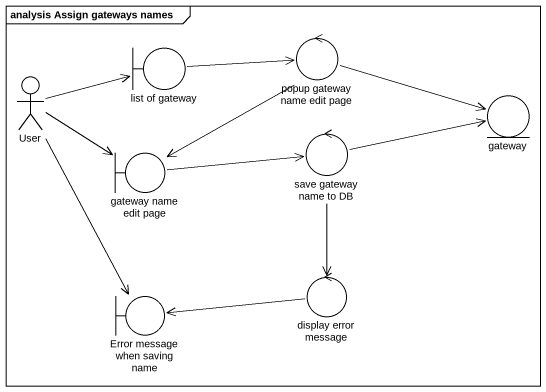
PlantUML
@startuml
mainframe analysis Assign gateways names
boundary "list of gateway" as list_of_gateway
control "popup gateway name edit page" as popup_gateway_name_edit_page
actor User
entity gateway
control "save gateway name to DB" as save_gateway_name_to_DB
boundary "gateway name edit page" as gateway_name_edit_page
control "display error message" as display_error_message
boundary "Error message when saving name" as Error_message_when_saving
list_of_gateway -right-> popup_gateway_name_edit_page
popup_gateway_name_edit_page -right-> gateway
popup_gateway_name_edit_page --> gateway_name_edit_page
User -right-> list_of_gateway
User --> gateway_name_edit_page
User --> Error_message_when_saving
save_gateway_name_to_DB -right-> gateway
save_gateway_name_to_DB --> display_error_message
gateway_name_edit_page -right-> save_gateway_name_to_DB
display_error_message -left-> Error_message_when_saving
@enduml
